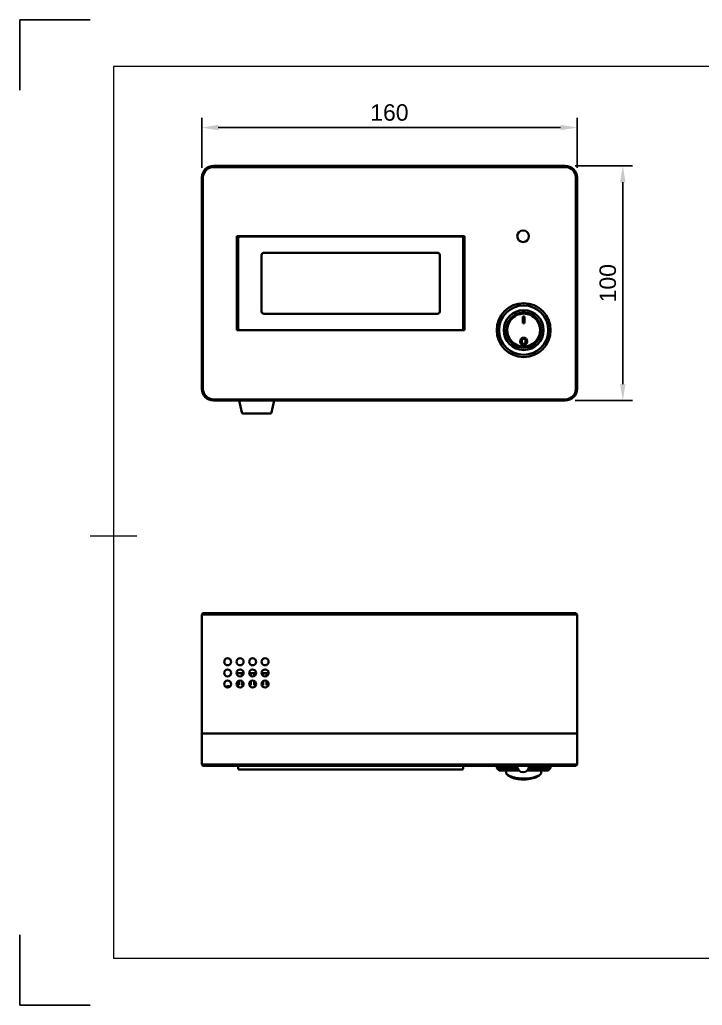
# Model space of a CAD drawing. Header units: millimetres. Extents: x 0 to 297, y 0 to 210.
# Drawn here: x 0 to 145.5, y 0 to 210 of the extents above; entities that cross this region are included whole.
import ezdxf

# ---------------------------------------------------------------- set-up
doc = ezdxf.new("R2010")
doc.units = ezdxf.units.MM
doc.header["$LTSCALE"] = 0.75
for name, color, linetype, lineweight in [('BORDER', 7, 'Continuous', 18), ('FD_Dimensions', 7, 'Continuous', 18), ('Visible', 7, 'Continuous', 35)]:
    doc.layers.add(name, color=color, linetype=linetype, lineweight=lineweight)
doc.styles.get("Standard").update_dxf_attribs({"font": 'arial.ttf'})
doc.dimstyles.new('Dim-ISO-25', dxfattribs={"dimtxt": 3.5, "dimasz": 3.5, "dimexe": 2.1, "dimexo": 2.1, "dimgap": 1.4, "dimtad": 1, "dimzin": 12, "dimdsep": 46, "dimtxsty": 'Standard', "dimcen": 0, "dimazin": 3, "dimtp": 0.1, "dimtm": 0.1, "dimtfac": 0.714286, "dimtmove": 0, "dimatfit": 3, "dimfxl": 1, "dimtzin": 12, "dimarcsym": 0})

# ---------------------------------------------------------------- blocks, each defined once
blk = doc.blocks.new('ISO_A4(L)_SHEET')
at = {"layer": 'BORDER'}
for p, q in [((287, 200), (20, 200)), ((20, 200), (20, 10)), ((15, 100), (25, 100)), ((287, 10), (20, 10))]:
    blk.add_line(p, q, dxfattribs=at)
at = {"layer": 'Defpoints'}
for p, q in [((0, 210), (0, 195)), ((15, 210), (0, 210)), ((0, 15), (0, 0)), ((0, 0), (15, 0))]:
    blk.add_line(p, q, dxfattribs=at)
blk = doc.blocks.new('*D9')
at = {"layer": 'Defpoints', "color": 0, "transparency": 16777216}
for p in [(118.821117, 187.020778), (38.821117, 176.359979), (118.821117, 176.359979)]:
    blk.add_point(p, dxfattribs=at)
at = {"layer": 'FD_Dimensions', "color": 0, "lineweight": -2, "transparency": 16777216}
for p, q in [((38.821117, 178.459979), (38.821117, 189.120778)), ((118.821117, 178.459979), (118.821117, 189.120778)), ((42.321117, 187.020778), (115.321117, 187.020778))]:
    blk.add_line(p, q, dxfattribs=at)
at = {"layer": 'FD_Dimensions', "color": 0, "transparency": 16777216}
for points in [[(42.321117, 187.604112), (42.321117, 186.437445), (38.821117, 187.020778)], [(115.321117, 187.604112), (115.321117, 186.437445), (118.821117, 187.020778)]]:
    blk.add_solid(points, dxfattribs=at)
at = {"layer": 'FD_Dimensions', "color": 0, "transparency": 16777216, "insert": (78.821117, 190.207784), "char_height": 3.5, "attachment_point": 5}
blk.add_mtext('160', dxfattribs=at)
blk = doc.blocks.new('*D10')
at = {"layer": 'Defpoints', "color": 0, "transparency": 16777216}
for p in [(116.321117, 178.859979), (116.321117, 128.859979), (128.584043, 128.859979)]:
    blk.add_point(p, dxfattribs=at)
at = {"layer": 'FD_Dimensions', "color": 0, "lineweight": -2, "transparency": 16777216}
for p, q in [((118.421117, 178.859979), (130.684043, 178.859979)), ((128.584043, 175.359979), (128.584043, 132.359979)), ((118.421117, 128.859979), (130.684043, 128.859979))]:
    blk.add_line(p, q, dxfattribs=at)
at = {"layer": 'FD_Dimensions', "color": 0, "transparency": 16777216}
for points in [[(128.00071, 175.359979), (129.167377, 175.359979), (128.584043, 178.859979)], [(128.00071, 132.359979), (129.167377, 132.359979), (128.584043, 128.859979)]]:
    blk.add_solid(points, dxfattribs=at)
at = {"layer": 'FD_Dimensions', "color": 0, "transparency": 16777216, "insert": (125.397038, 153.859979), "char_height": 3.5, "attachment_point": 5, "rotation": 90}
blk.add_mtext('100', dxfattribs=at)

msp = doc.modelspace()

# ---------------------------------------------------------------- linework, layer by layer
at = {"layer": 'Visible'}
for p, q in [((116.3211, 178.86), (41.3211, 178.86)), ((41.3211, 178.61), (116.3211, 178.61)), ((38.8211, 176.36), (38.8211, 131.36)), ((39.0711, 131.36), (39.0711, 176.36)), ((118.5711, 176.36), (118.5711, 131.36)), ((118.8211, 131.36), (118.8211, 176.36)), ((46.3211, 143.86), (46.3211, 163.86)), ((46.3211, 163.86), (94.8211, 163.86)), ((94.0711, 163.84), (47.0711, 163.84)), ((94.8211, 163.86), (94.8211, 143.86)), ((46.5711, 163.34), (46.5711, 144.34)), ((94.5711, 144.34), (94.5711, 163.34)), ((51.5711, 147.84), (51.5711, 159.84)), ((52.0711, 160.34), (89.0711, 160.34)), ((89.5711, 159.84), (89.5711, 147.84)), ((89.0711, 147.34), (52.0711, 147.34)), ((107.2963, 146.0792), (107.2963, 146.7408)), ((107.2963, 146.7408), (107.5992, 146.7408)), ((107.2963, 145.3308), (107.2963, 146.0792)), ((107.5992, 145.346), (107.2963, 145.346)), ((107.5992, 145.3308), (107.2963, 145.3308)), ((107.5992, 146.7408), (107.5992, 146.0792)), ((107.5992, 146.0792), (107.5992, 145.3308)), ((46.9311, 143.86), (46.3211, 143.86)), ((47.0711, 143.84), (94.0711, 143.84)), ((94.8211, 143.86), (94.2111, 143.86)), ((106.9177, 140.9046), (106.9177, 140.9015)), ((107.0323, 141.476), (107.0323, 141.4729)), ((107.1469, 141.863), (107.1469, 141.8594)), ((107.4488, 141.9914), (107.4488, 141.9874)), ((107.4498, 140.7009), (107.4498, 140.6978)), ((107.7491, 141.8645), (107.7491, 141.8609)), ((107.8621, 141.4801), (107.8621, 141.477)), ((107.9778, 140.9056), (107.9778, 140.9025)), ((116.3211, 129.11), (41.3211, 129.11)), ((41.3211, 128.86), (116.3211, 128.86)), ((47.3245, 126.3085), (46.7874, 128.86)), ((53.7081, 126.3085), (54.2453, 128.86)), ((106.8932, 128.86), (106.8932, 128.855)), ((111.3932, 128.855), (106.8932, 128.855)), ((111.3932, 128.86), (111.3932, 128.855)), ((53.4635, 126.11), (47.5692, 126.11))]:
    msp.add_line(p, q, dxfattribs=at)
at = {"layer": 'Visible', "extrusion": (-1e-16, -1, 2.967e-13)}
for p, q in [((38.8211, 83.2901), (39.0711, 83.5401)), ((41.3211, 83.2901), (38.8211, 83.2901)), ((38.8211, 83.2901), (38.8211, 57.9401)), ((39.0711, 83.5401), (41.3211, 83.5401)), ((116.3211, 83.5401), (41.3211, 83.5401)), ((41.3211, 83.2901), (116.3211, 83.2901)), ((116.3211, 83.5401), (118.5711, 83.5401)), ((118.8211, 83.2901), (116.3211, 83.2901)), ((118.8211, 83.2901), (118.5711, 83.5401)), ((118.8211, 83.2901), (118.8211, 57.9401)), ((44.9004, 70.3386), (44.4434, 70.0751)), ((47.347, 70.7519), (46.2404, 70.7519)), ((46.2409, 70.7467), (47.347, 70.7467)), ((47.347, 70.7519), (47.347, 70.7467)), ((47.347, 70.7519), (47.7351, 70.7519)), ((47.347, 70.7467), (47.347, 70.1567)), ((47.4831, 70.2519), (47.347, 70.2519)), ((48.9071, 70.7519), (49.312, 70.7519)), ((49.312, 70.2519), (49.1591, 70.2519)), ((49.312, 70.7467), (49.312, 70.7519)), ((49.967, 70.7519), (49.312, 70.7519)), ((49.312, 70.7467), (49.967, 70.7467)), ((49.312, 70.1478), (49.312, 70.7467)), ((49.967, 70.7519), (49.967, 70.7467)), ((49.967, 70.7519), (50.4018, 70.7519)), ((49.967, 70.7467), (49.967, 70.1333)), ((50.1498, 70.2519), (49.967, 70.2519)), ((51.5738, 70.7519), (51.932, 70.7519)), ((51.932, 70.2519), (51.8258, 70.2519)), ((51.932, 70.7467), (51.932, 70.7519)), ((52.587, 70.7519), (51.932, 70.7519)), ((51.932, 70.7467), (52.587, 70.7467)), ((51.932, 70.1739), (51.932, 70.7467)), ((52.587, 70.7519), (52.587, 70.7467)), ((52.587, 70.7519), (53.0685, 70.7519)), ((52.587, 70.7467), (52.587, 70.1138)), ((52.8165, 70.2519), (52.587, 70.2519)), ((46.2667, 68.2338), (46.692, 68.2338)), ((46.692, 68.8888), (46.3869, 68.8888)), ((46.692, 68.2338), (46.692, 68.8888)), ((47.5887, 68.8888), (47.347, 68.8888)), ((47.347, 68.8888), (47.347, 68.2338)), ((47.347, 68.2338), (47.7089, 68.2338)), ((48.9334, 68.2338), (49.312, 68.2338)), ((49.312, 68.8888), (49.0535, 68.8888)), ((49.312, 68.2338), (49.312, 68.8888)), ((49.967, 68.8888), (49.967, 68.2338)), ((50.2554, 68.8888), (49.967, 68.8888)), ((49.967, 68.2338), (50.3755, 68.2338)), ((51.6, 68.2338), (51.932, 68.2338)), ((51.932, 68.8888), (51.7202, 68.8888)), ((51.932, 68.2338), (51.932, 68.8888)), ((52.587, 68.8888), (52.587, 68.2338)), ((52.922, 68.8888), (52.587, 68.8888)), ((52.587, 68.2338), (53.0422, 68.2338)), ((38.8211, 57.9401), (41.3211, 57.9401)), ((38.8211, 57.9401), (41.3211, 57.9401)), ((38.8211, 57.9401), (38.8211, 51.2901)), ((116.3211, 57.9401), (41.3211, 57.9401)), ((116.3211, 57.9401), (41.3211, 57.9401)), ((116.3211, 57.9401), (118.8211, 57.9401)), ((116.3211, 57.9401), (118.8211, 57.9401)), ((118.8211, 57.9401), (118.8211, 51.2901)), ((38.8211, 51.2901), (41.3211, 51.2901)), ((38.8211, 51.2901), (39.0711, 51.0401)), ((41.3211, 51.0401), (39.0711, 51.0401)), ((116.3211, 51.2901), (41.3211, 51.2901)), ((41.3211, 51.0401), (116.3211, 51.0401)), ((46.5711, 51.0401), (46.5711, 50.5201)), ((94.5711, 50.5201), (94.5711, 51.0401)), ((101.6977, 51.0401), (101.6977, 50.5401)), ((101.6977, 50.5401), (106.1211, 50.5401)), ((102.1977, 50.0401), (101.6977, 50.5401)), ((106.0711, 50.8901), (106.0711, 51.0401)), ((108.5211, 50.5401), (113.1977, 50.5401)), ((108.5711, 50.8901), (108.5711, 51.0401)), ((112.6977, 50.0401), (113.1977, 50.5401)), ((113.1977, 51.0401), (113.1977, 50.5401)), ((116.3211, 51.2901), (118.8211, 51.2901)), ((118.5711, 51.0401), (116.3211, 51.0401)), ((118.8211, 51.2901), (118.5711, 51.0401)), ((47.0711, 50.2701), (46.8211, 50.2701)), ((47.0711, 50.2701), (94.0711, 50.2701)), ((94.3211, 50.2701), (94.0711, 50.2701)), ((106.4046, 50.0401), (102.1977, 50.0401)), ((103.6977, 50.0401), (103.6977, 49.5239)), ((112.6977, 50.0401), (108.2376, 50.0401)), ((111.1977, 50.0401), (111.1977, 49.5239))]:
    msp.add_line(p, q, dxfattribs=at)
at = {"layer": 'Visible', "extrusion": (0, 0, -1)}
for centre, radius in [((-107.3211, 163.86), 1.25), ((-107.4477, 143.86), 5.25), ((-107.4477, 143.86), 4.25)]:
    msp.add_circle(centre, radius, dxfattribs=at)
at = {"layer": 'Visible'}
msp.add_circle((107.4477, 143.86), 5.75, dxfattribs=at)
at = {"layer": 'Visible', "extrusion": (-1e-16, 0, -1)}
for centre in [(-44.3211, 73.1901), (-46.9878, 73.1901), (-49.6544, 73.1901), (-52.3211, 73.1901), (-44.3211, 70.8151), (-46.9878, 70.8151), (-49.6544, 70.8151), (-52.3211, 70.8151), (-44.3211, 68.4401), (-46.9878, 68.4401), (-49.6544, 68.4401), (-52.3211, 68.4401)]:
    msp.add_circle(centre, 0.75, dxfattribs=at)
at = {"layer": 'Visible'}
for centre, radius, start, end in [((41.3211, 176.36), 2.5, 90, 180), ((116.3211, 176.36), 2.5, 0, 90), ((47.0711, 163.34), 0.5, 90, 180), ((94.0711, 163.34), 0.5, 0, 90), ((107.4477, 143.86), 3.75, 40.086323, 139.913677), ((107.4478, 143.8864), 3.4895, 38.930571, 141.070319), ((107.4477, 143.86), 3.75, 142.601641, 214.944525), ((107.4629, 143.8639), 3.515, 143.667312, 215.056589), ((107.4477, 143.86), 3.75, 139.913677, 142.601641), ((107.3741, 143.9399), 3.3988, 140.992315, 143.813581), ((107.5214, 143.9399), 3.3988, 36.186419, 39.007685), ((107.4326, 143.8639), 3.515, 324.943411, 36.332688), ((107.4477, 143.86), 3.75, 37.398359, 40.086323), ((107.4477, 143.86), 3.75, 325.055475, 37.398359), ((47.0711, 144.34), 0.5, 180, 270), ((94.0711, 144.34), 0.5, 270, 0), ((107.4477, 143.86), 3.75, 217.876294, 322.123706), ((107.4477, 143.8592), 3.4997, 218.060856, 321.939171), ((41.3211, 131.36), 2.5, 180, 270), ((116.3211, 131.36), 2.5, 270, 0)]:
    msp.add_arc(centre, radius, start, end, dxfattribs=at)
at = {"layer": 'Visible', "extrusion": (0, 0, -1)}
for centre, radius, start, end in [((-41.3211, 176.36), 2.25, 0, 90), ((-116.3211, 176.36), 2.25, 90, 180), ((-52.0711, 159.84), 0.5, 0, 90), ((-89.0711, 159.84), 0.5, 90, 180), ((-52.0711, 147.84), 0.5, 270, 0), ((-89.0711, 147.84), 0.5, 180, 270), ((-41.3211, 131.36), 2.25, 270, 0), ((-116.3211, 131.36), 2.25, 180, 270), ((-47.5692, 126.36), 0.25, 270, 348.111342), ((-53.4635, 126.36), 0.25, 191.888658, 270)]:
    msp.add_arc(centre, radius, start, end, dxfattribs=at)
at = {"layer": 'Visible', "extrusion": (-1e-16, 0, -1)}
for centre, radius, start, end in [((-44.442, 67.2513), 0.775, 46.516106, 121.872298), ((-44.442, 67.2457), 0.75, 47.379785, 121.062927), ((-46.8211, 50.5201), 0.25, 270, 0), ((-94.3211, 50.5201), 0.25, 180, 270), ((-107.3211, 50.8901), 1.25, 180, 0), ((-105.9455, 51.8018), 3.2931, 294.521498, 296.645222), ((-106.407, 52.205), 3.9571, 295.025589, 296.668204), ((-108.4885, 52.205), 3.9571, 243.331796, 244.974411), ((-108.95, 51.8018), 3.2931, 243.354778, 245.478502)]:
    msp.add_arc(centre, radius, start, end, dxfattribs=at)
at = {"layer": 'Visible'}
for points in [[(104.3738, 141.712), (104.4105, 141.6596), (104.4485, 141.6081), (104.4877, 141.5576)], [(104.6922, 141.7016), (104.6555, 141.7485), (104.62, 141.7964), (104.5857, 141.845)], [(106.7436, 141.7016), (106.7554, 141.7506), (106.7721, 141.7986), (106.7888, 141.8466)], [(107.1469, 141.863), (107.1142, 141.8117), (107.0814, 141.7603), (107.062, 141.7047)], [(107.1469, 141.8594), (107.1142, 141.8082), (107.0814, 141.757), (107.062, 141.7016)], [(107.8339, 141.7047), (107.8148, 141.7609), (107.7819, 141.8127), (107.7491, 141.8645)], [(107.8339, 141.7016), (107.8148, 141.7577), (107.7819, 141.8093), (107.7491, 141.8609)], [(108.152, 141.7016), (108.1672, 141.6271), (108.1712, 141.5484), (108.1752, 141.4698)], [(110.3098, 141.845), (110.2755, 141.7964), (110.24, 141.7485), (110.2033, 141.7016)], [(110.4078, 141.5576), (110.447, 141.6081), (110.485, 141.6596), (110.5216, 141.712)], [(104.0773, 49.0372), (103.9977, 49.1169), (103.9179, 49.1967), (103.8381, 49.2764)], [(111.0574, 49.2764), (110.9776, 49.1967), (110.8978, 49.1169), (110.8182, 49.0372)]]:
    msp.add_open_spline(points, degree=3, dxfattribs=at)
for points, knots in [([(106.7203, 141.4627), (106.7221, 141.5335), (106.7243, 141.6142), (106.7413, 141.6921), (106.7436, 141.7016)], [0, 0, 0, 0, 0.0422946292, 0.0481891257, 0.0481891257, 0.0481891257, 0.0481891257]), ([(106.9177, 140.9046), (106.8602, 140.9824), (106.7374, 141.1483), (106.7262, 141.3549), (106.7203, 141.4647)], [0, 0, 0, 0, 0.056851476, 0.12133261, 0.12133261, 0.12133261, 0.12133261]), ([(106.9177, 140.9015), (106.8602, 140.9792), (106.7372, 141.1454), (106.7261, 141.3525), (106.7203, 141.4627)], [0, 0, 0, 0, 0.056851476, 0.121533617, 0.121533617, 0.121533617, 0.121533617]), ([(106.7888, 141.8466), (106.8075, 141.8838), (106.8261, 141.9209), (106.8493, 141.955), (106.8726, 141.9893), (106.9006, 142.0205), (106.9285, 142.0516)], [0, 0, 0, 0, 0.024882671, 0.024882671, 0.024882671, 0.049915866, 0.049915866, 0.049915866, 0.049915866]), ([(107.4498, 140.7009), (107.3457, 140.7077), (107.1466, 140.7207), (106.9916, 140.8452), (106.9177, 140.9046)], [0, 0, 0, 0, 0.0609224, 0.116473326, 0.116473326, 0.116473326, 0.116473326]), ([(107.4498, 140.6978), (107.3457, 140.7046), (107.1466, 140.7176), (106.9916, 140.8421), (106.9177, 140.9015)], [0, 0, 0, 0, 0.0609224, 0.116473326, 0.116473326, 0.116473326, 0.116473326]), ([(106.9285, 142.0516), (106.9582, 142.0797), (106.9879, 142.1078), (107.0212, 142.1306), (107.0528, 142.1522), (107.0876, 142.1692), (107.1224, 142.1861)], [0, 0, 0, 0, 0.0244019295, 0.0244019295, 0.0244019295, 0.0475057428, 0.0475057428, 0.0475057428, 0.0475057428]), ([(107.062, 141.7047), (107.0617, 141.7038), (107.0369, 141.6322), (107.0346, 141.5536), (107.0323, 141.476)], [0.0358705994, 0.0358705994, 0.0358705994, 0.0358705994, 0.0365054066, 0.0821173909, 0.0821173909, 0.0821173909, 0.0821173909]), ([(107.062, 141.7016), (107.0617, 141.7007), (107.0369, 141.6291), (107.0346, 141.5505), (107.0323, 141.4729)], [0.0358705994, 0.0358705994, 0.0358705994, 0.0358705994, 0.0365054066, 0.0821173909, 0.0821173909, 0.0821173909, 0.0821173909]), ([(107.0323, 141.4729), (107.0349, 141.396), (107.0397, 141.2564), (107.1158, 141.1398), (107.15, 141.0874)], [0, 0, 0, 0, 0.0451750163, 0.0821240217, 0.0821240217, 0.0821240217, 0.0821240217]), ([(107.1224, 142.1861), (107.1722, 142.2034), (107.2221, 142.2206), (107.2733, 142.2304), (107.3296, 142.2413), (107.3877, 142.2433), (107.4457, 142.2452)], [0, 0, 0, 0, 0.0314694333, 0.0314694333, 0.0314694333, 0.0660784376, 0.0660784376, 0.0660784376, 0.0660784376]), ([(107.4488, 141.9914), (107.3899, 141.9866), (107.331, 141.9818), (107.2797, 141.9593), (107.2308, 141.9379), (107.1889, 141.9005), (107.1469, 141.863)], [0, 0, 0, 0, 0.0344206263, 0.0344206263, 0.0344206263, 0.0672232105, 0.0672232105, 0.0672232105, 0.0672232105]), ([(107.4488, 141.9874), (107.3899, 141.9826), (107.331, 141.9778), (107.2797, 141.9554), (107.2308, 141.934), (107.1889, 141.8967), (107.1469, 141.8594)], [0, 0, 0, 0, 0.0344206263, 0.0344206263, 0.0344206263, 0.0672232105, 0.0672232105, 0.0672232105, 0.0672232105]), ([(107.15, 141.0874), (107.1921, 141.0491), (107.2769, 140.972), (107.3912, 140.9614), (107.4488, 140.9561)], [0, 0, 0, 0, 0.0331983592, 0.066894967, 0.066894967, 0.066894967, 0.066894967]), ([(107.4457, 142.2452), (107.5492, 142.2382), (107.6526, 142.2312), (107.7441, 142.194), (107.8283, 142.1599), (107.9022, 142.1002), (107.9762, 142.0404)], [0, 0, 0, 0, 0.06055717, 0.06055717, 0.06055717, 0.116299209, 0.116299209, 0.116299209, 0.116299209]), ([(107.7491, 141.8645), (107.7075, 141.9015), (107.6659, 141.9386), (107.6175, 141.9597), (107.5663, 141.9821), (107.5075, 141.9868), (107.4488, 141.9914)], [0, 0, 0, 0, 0.0324810333, 0.0324810333, 0.0324810333, 0.0668120218, 0.0668120218, 0.0668120218, 0.0668120218]), ([(107.7491, 141.8609), (107.7075, 141.8978), (107.6659, 141.9347), (107.6175, 141.9558), (107.5663, 141.9781), (107.5075, 141.9827), (107.4488, 141.9874)], [0, 0, 0, 0, 0.0324810333, 0.0324810333, 0.0324810333, 0.0668120218, 0.0668120218, 0.0668120218, 0.0668120218]), ([(107.4488, 140.9561), (107.5062, 140.9613), (107.62, 140.9716), (107.7043, 141.0484), (107.746, 141.0864)], [0, 0, 0, 0, 0.0336113826, 0.0665334303, 0.0665334303, 0.0665334303, 0.0665334303]), ([(107.9778, 140.9056), (107.9042, 140.8459), (107.7508, 140.7213), (107.5529, 140.7079), (107.4498, 140.7009)], [0, 0, 0, 0, 0.055465322, 0.115791262, 0.115791262, 0.115791262, 0.115791262]), ([(107.9778, 140.9025), (107.9042, 140.8428), (107.7508, 140.7182), (107.5529, 140.7048), (107.4498, 140.6978)], [0, 0, 0, 0, 0.055465322, 0.115791262, 0.115791262, 0.115791262, 0.115791262]), ([(107.746, 141.0864), (107.7798, 141.1391), (107.8556, 141.2575), (107.8598, 141.3987), (107.8621, 141.477)], [0, 0, 0, 0, 0.0369747245, 0.0830024794, 0.0830024794, 0.0830024794, 0.0830024794]), ([(107.8621, 141.4801), (107.86, 141.5573), (107.8578, 141.6344), (107.8339, 141.7047), (107.8339, 141.7047)], [0, 0, 0, 0, 0.045374119, 0.0453760654, 0.0453760654, 0.0453760654, 0.0453760654]), ([(107.8621, 141.477), (107.86, 141.5541), (107.8578, 141.6313), (107.8339, 141.7016), (107.8339, 141.7016)], [0, 0, 0, 0, 0.045374119, 0.0453760654, 0.0453760654, 0.0453760654, 0.0453760654]), ([(107.9762, 142.0404), (108.0342, 141.9617), (108.0922, 141.883), (108.1255, 141.7953), (108.137, 141.7651), (108.1455, 141.7337), (108.152, 141.7016)], [0, 0, 0, 0, 0.0575174788, 0.0575174788, 0.0575174788, 0.0773607697, 0.0773607697, 0.0773607697, 0.0773607697]), ([(108.1752, 141.4714), (108.1694, 141.3603), (108.1584, 141.1519), (108.0353, 140.9841), (107.9778, 140.9056)], [0.000302629, 0.000302629, 0.000302629, 0.000302629, 0.06549104, 0.122692323, 0.122692323, 0.122692323, 0.122692323]), ([(108.1752, 141.4698), (108.1695, 141.3583), (108.1587, 141.1492), (108.0353, 140.981), (107.9778, 140.9025)], [0, 0, 0, 0, 0.06549104, 0.122692323, 0.122692323, 0.122692323, 0.122692323]), ([(110.3168, 48.8057), (110.1894, 48.7476), (110.0503, 48.6933), (109.4841, 48.5045), (108.9885, 48.4016), (108.1315, 48.3083), (107.7896, 48.2901), (107.4477, 48.2901), (107.1059, 48.2901), (106.764, 48.3083), (106.1707, 48.3729), (105.9148, 48.4128), (105.4309, 48.5134), (105.2028, 48.5741), (104.8452, 48.6933), (104.706, 48.7476), (104.5787, 48.8057)], [-0.88996549, -0.88996549, -0.88996549, -0.88996549, -0.72951714, -0.72951714, -0.28058352, -0.28058352, 0, 0, 0, 0.28058352, 0.28058352, 0.50505033, 0.50505033, 0.72951714, 0.72951714, 0.88996549, 0.88996549, 0.88996549, 0.88996549])]:
    msp.add_open_spline(points, degree=3, knots=knots, dxfattribs=at)
at = {"layer": 'Visible', "extrusion": (-2.499e-12, -1.5468e-12, -1)}
msp.add_open_spline([(104.4686, 48.8584), (104.3795, 48.9032), (104.2966, 48.9485), (104.0247, 49.1104), (103.8773, 49.2257), (103.7372, 49.3904), (103.707, 49.4483), (103.6996, 49.4991), (103.6984, 49.5075), (103.6977, 49.5159), (103.6978, 49.5241)], degree=3, knots=[-3.902799437, -3.902799437, -3.902799437, -3.902799437, -3.814741375, -3.814741375, -3.587817902, -3.587817902, -3.445990731, -3.445990731, -3.445990731, -3.422368128, -3.422368128, -3.422368128, -3.422368128], dxfattribs=at)
at = {"layer": 'Visible', "extrusion": (9.6814e-12, 1.70199e-11, -1)}
msp.add_open_spline([(104.0774, 49.0371), (104.1542, 48.9603), (104.2649, 48.877), (104.4736, 48.7514), (104.5492, 48.7099), (104.631, 48.6688)], degree=3, knots=[3.636025162, 3.636025162, 3.636025162, 3.636025162, 3.814741375, 3.814741375, 3.902799437, 3.902799437, 3.902799437, 3.902799437], dxfattribs=at)
at = {"layer": 'Visible', "extrusion": (0, -1.8531e-12, -1)}
msp.add_open_spline([(104.7331, 48.6193), (104.8514, 48.5641), (104.9813, 48.5125), (105.3167, 48.399), (105.5316, 48.3413), (105.9894, 48.2455), (106.2322, 48.2074), (106.7963, 48.1459), (107.122, 48.1285), (107.4477, 48.1285), (107.7735, 48.1285), (108.0992, 48.1459), (108.914, 48.2348), (109.3832, 48.3328), (109.9142, 48.5125), (110.0441, 48.5641), (110.1624, 48.6193)], degree=3, knots=[-0.88996549, -0.88996549, -0.88996549, -0.88996549, -0.72951714, -0.72951714, -0.50505033, -0.50505033, -0.28058352, -0.28058352, 0, 0, 0, 0.28058352, 0.28058352, 0.72951714, 0.72951714, 0.88996549, 0.88996549, 0.88996549, 0.88996549], dxfattribs=at)
at = {"layer": 'Visible', "extrusion": (-9.6814e-12, 1.70199e-11, -1)}
msp.add_open_spline([(110.2645, 48.6688), (110.3462, 48.7099), (110.4219, 48.7514), (110.6306, 48.877), (110.7413, 48.9603), (110.8181, 49.0371)], degree=3, knots=[0.69303472, 0.69303472, 0.69303472, 0.69303472, 0.781092783, 0.781092783, 0.959808996, 0.959808996, 0.959808996, 0.959808996], dxfattribs=at)
at = {"layer": 'Visible', "extrusion": (2.499e-12, -1.5468e-12, -1)}
msp.add_open_spline([(111.1977, 49.5241), (111.1977, 49.5159), (111.1971, 49.5075), (111.1959, 49.4991), (111.1885, 49.4483), (111.1583, 49.3904), (111.0181, 49.2257), (110.8708, 49.1104), (110.5989, 48.9485), (110.516, 48.9032), (110.4269, 48.8584)], degree=3, knots=[-1.17346603, -1.17346603, -1.17346603, -1.17346603, -1.149843426, -1.149843426, -1.149843426, -1.008016256, -1.008016256, -0.781092783, -0.781092783, -0.69303472, -0.69303472, -0.69303472, -0.69303472], dxfattribs=at)

# ---------------------------------------------------------------- block references
at = {"layer": 'BORDER'}
msp.add_blockref('ISO_A4(L)_SHEET', (0, 0), dxfattribs=at)

# ---------------------------------------------------------------- dimensions: what is measured, and where the dimension line sits
at = {"layer": 'FD_Dimensions'}
dim = msp.add_linear_dim(base=(118.8211, 187.0208), p1=(38.8211, 176.36), p2=(118.8211, 176.36), dimstyle='Dim-ISO-25', override={"dimlfac": 2, "dimclrd": 0, "dimclre": 0}, dxfattribs=at)
dim.commit()
dim.dimension.update_dxf_attribs({"geometry": '*D9', "text_midpoint": (78.8211, 190.2078)})
dim = msp.add_aligned_dim(p1=(116.3211, 178.86), p2=(116.3211, 128.86), distance=12.2629, dimstyle='Dim-ISO-25', override={"dimlfac": 2, "dimclrd": 0, "dimclre": 0}, dxfattribs=at)
dim.commit()
dim.dimension.update_dxf_attribs({"geometry": '*D10', "text_midpoint": (125.397, 153.86)})

doc.saveas('drawing.dxf')
